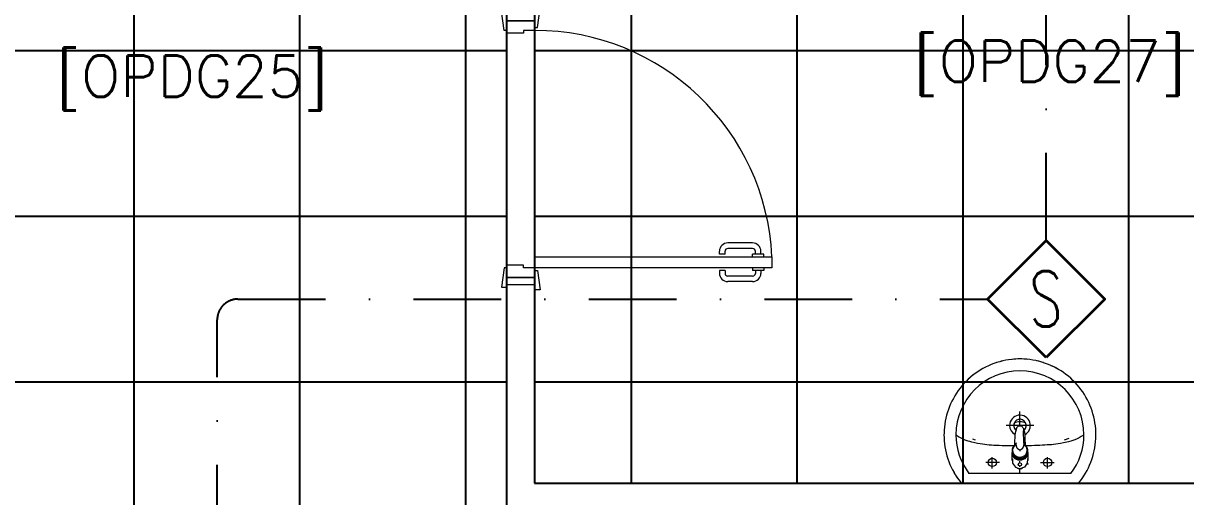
# Model space of a CAD drawing. Header units: inches. Extents: x -246178 to 57169, y -29325 to 19878.
# Drawn here: x 29599 to 33806, y -7017 to -5301 of the extents above; entities that cross this region are included whole.
import ezdxf
from ezdxf.enums import TextEntityAlignment as Align

# ---------------------------------------------------------------- set-up
doc = ezdxf.new("R2010")
doc.units = ezdxf.units.IN
doc.header["$LTSCALE"] = 25
doc.header["$MEASUREMENT"] = 0
doc.linetypes.add('DASHDOT', pattern=[25.4, 12.7, -6.35, 0, -6.35])
doc.layers.get('0').update_dxf_attribs({"color": 8})
for name, color, linetype, lineweight in [('00-Ground Floor$0$72_EGR_BASE_TEXT', 252, 'Continuous', 5), ('00-Ground Floor$0$LOADING', 253, 'Continuous', 5), ('00-Ground Floor$0$P-SANR-FIXT', 6, 'Continuous', 18), ('00-Ground Floor$0$P-SANR-FIXT-1', 6, 'Continuous', 13), ('00-Ground Floor$0$Walls', 251, 'Continuous', 5), ('00-Ground Floor$0$Wooden Joinery', 251, 'Continuous', 5), ('E-LITE-CLNG-CNDT', 6, 'DASHDOT', 35), ('F-ALRM-CLNG @ 100', 33, 'Continuous', 35), ('F-ALRM-CLNG-CNDT', 51, 'DASHDOT', 25)]:
    doc.layers.add(name, color=color, linetype=linetype, lineweight=lineweight)
doc.layers.add('00-Ground Floor$0$False Ceiling', color=251, linetype='Continuous')
doc.styles.add('00-Ground Floor$0$SIMPLEX', font='SIMPLEX.shx', dxfattribs={"height": 150})
doc.styles.add('DC_Simplex', font='SIMPLEX.shx', dxfattribs={"width": 0.7})

# ---------------------------------------------------------------- blocks, each defined once
blk = doc.blocks.new('00-Ground Floor$0$A$C72370EFE')
at = {"layer": '00-Ground Floor$0$Wooden Joinery'}
for p, q in [((-0.01, -0.04), (-0.02, -0.04)), ((-0.01, -0.03), (-0.01, -0.07)), ((0, -0.03), (-0.01, -0.03)), ((0.04, -0.03), (0.05, -0.03)), ((0.05, -0.03), (0.05, -0.07)), ((0.05, -0.04), (0.06, -0.04)), ((-0.05, -0.07), (-0.05, -0.16)), ((-0.03, -0.07), (-0.03, -0.16)), ((-0.01, -0.06), (-0.02, -0.06)), ((0, -0.07), (-0.01, -0.07)), ((0.04, -0.07), (0.05, -0.07)), ((0.05, -0.06), (0.06, -0.06)), ((0.07, -0.07), (0.07, -0.16)), ((0.09, -0.07), (0.09, -0.16)), ((-0.01, -0.17), (-0.02, -0.17)), ((-0.01, -0.19), (-0.02, -0.19)), ((-0.01, -0.17), (-0.01, -0.19)), ((0.05, -0.17), (0.06, -0.17)), ((0.05, -0.17), (0.05, -0.19)), ((0.05, -0.19), (0.06, -0.19))]:
    blk.add_line(p, q, dxfattribs=at)
for centre, radius, start, end in [((-0.02, -0.07), 0.03, 90, 180), ((0.06, -0.07), 0.03, 0, 90), ((-0.02, -0.07), 0.01, 90, 180), ((0.06, -0.07), 0.01, 0, 90), ((-0.02, -0.16), 0.03, 180, 270), ((-0.02, -0.16), 0.01, 180, 270), ((0.06, -0.16), 0.01, 270, 0), ((0.06, -0.16), 0.03, 270, 0)]:
    blk.add_arc(centre, radius, start, end, dxfattribs=at)
blk = doc.blocks.new('00-Ground Floor$0$A$C5DAD61B4')
at = {"layer": '00-Ground Floor$0$Wooden Joinery'}
for points in [[(80, 959.1), (80, 969.1), (10, 979.1), (10, 959.1)], [(940, 959.1), (940, 969.1), (1010, 979.1), (1010, 959.1)], [(70, 859.1), (70, 849.1), (0, 839.1), (0, 859.1)], [(120, 859.1), (120, 0), (80, 0), (80, 859.1)], [(950, 859.1), (950, 849.1), (1020, 839.1), (1020, 859.1)]]:
    blk.add_lwpolyline(points, close=True, dxfattribs=at)
for points in [[(45, 859.1), (45, 959.1), (20, 959.1), (20, 859.1), (45, 859.1)], [(45, 859.1), (80, 859.1), (80, 899.1), (90, 899.1), (90, 959.1), (45, 959.1), (45, 859.1)], [(975, 859.1), (940, 859.1), (940, 899.1), (930, 899.1), (930, 959.1), (975, 959.1), (975, 859.1)], [(975, 859.1), (975, 959.1), (1000, 959.1), (1000, 859.1), (975, 859.1)]]:
    blk.add_lwpolyline(points, dxfattribs=at)
blk.add_arc((80, 859.1), 860, 272.666, 0, dxfattribs=at)
at = {"layer": '00-Ground Floor$0$Wooden Joinery', "xscale": 999.9999999998854, "yscale": 999.9999999998854, "zscale": 999.9999999998854, "rotation": 180}
blk.add_blockref('00-Ground Floor$0$A$C72370EFE', (120, 0), dxfattribs=at)
blk = doc.blocks.new('00-Ground Floor$0$FP_138-161_A_00_GFL_-0_080_Einreichung_Grundrisse_100')
at = {"layer": '00-Ground Floor$0$P-SANR-FIXT'}
blk.add_line((-0.0044, -0.0019), (-0.0045, -0.0021), dxfattribs=at)
at = {"layer": '00-Ground Floor$0$P-SANR-FIXT', "flags": 128}
blk.add_lwpolyline([(-0.0057, -0.0037), (-0.0058, -0.0039), (-0.006, -0.004)], dxfattribs=at)
blk = doc.blocks.new('00-Ground Floor$0$FP_139-161_A_00_GFL_-0_080_Einreichung_Grundrisse_100')
at = {"layer": '00-Ground Floor$0$P-SANR-FIXT'}
blk.add_line((0.0045, -0.0022), (0.0044, -0.002), dxfattribs=at)
at = {"layer": '00-Ground Floor$0$P-SANR-FIXT', "flags": 128}
blk.add_lwpolyline([(0.006, -0.004), (0.0059, -0.0039), (0.0057, -0.0038)], dxfattribs=at)
blk = doc.blocks.new('00-Ground Floor$0$IS_Ceraplus_B8204_BIM_BG _1_ - B8204AA - CERAPLUS single lever basin mixer with pop-up waste-V137-161_A_00_GFL_-0_080_Einreichung_Grundrisse_100')
at = {"layer": '00-Ground Floor$0$P-SANR-FIXT-1'}
h = blk.add_hatch(dxfattribs=at)
h.set_pattern_fill('FP_26', color=256, style=0, pattern_type=2)
h.set_pattern_definition([(225, (0.009, 0), (0.010607, -0.010607), []), (315, (0.009, 0), (0.010607, 0.010607), [])])
h.paths.add_polyline_path([(0.0056, -0.002), (0.0058, -0.0024), (0.0058, -0.0021)])
h.paths.add_polyline_path([(0.007, -0.0039), (0.0088, -0.0045), (0.0084, -0.0043)])
at = {"layer": '00-Ground Floor$0$LOADING'}
for p, q in [((-0.028, 0), (-0.028, -0.0281)), ((-0.0274, -0.0337), (-0.0271, -0.0392)), ((-0.0262, -0.0282), (-0.0263, -0.0287)), ((0.0263, -0.0287), (0.0262, -0.0282)), ((0.0262, -0.0293), (0.0263, -0.0287)), ((0.0271, -0.0392), (0.0274, -0.0337)), ((0.028, -0.0281), (0.028, 0)), ((-0.0137, -0.0512), (-0.0129, -0.0517)), ((0.0124, -0.052), (0.0133, -0.0515)), ((0.014, -0.0647), (0.0133, -0.1077)), ((0.0185, -0.0618), (0.019, -0.0539)), ((0.019, -0.0539), (0.0188, -0.0561))]:
    blk.add_line(p, q, dxfattribs=at)
at = {"layer": '00-Ground Floor$0$LOADING', "flags": 128}
for points in [[(-0.0272, -0.0069), (-0.0266, 0.009), (-0.0165, 0.0236), (0, 0.0291)], [(0.0272, -0.0069), (0.0266, 0.009), (0.0165, 0.0236), (0, 0.0291)], [(-0.0271, -0.0393), (-0.027, -0.0403), (-0.0269, -0.0414), (-0.0267, -0.0424), (-0.0265, -0.0434), (-0.0262, -0.0444), (-0.0259, -0.0454), (-0.0255, -0.0464), (-0.0252, -0.0474), (-0.0247, -0.0484), (-0.0243, -0.0493), (-0.0238, -0.0502), (-0.0232, -0.0511), (-0.0226, -0.052), (-0.022, -0.0529), (-0.0214, -0.0537), (-0.0207, -0.0545), (-0.0199, -0.0553), (-0.0192, -0.0561), (-0.0184, -0.0568), (-0.0176, -0.0575), (-0.0173, -0.0577)], [(-0.0176, -0.0568), (-0.0224, -0.0513), (-0.0254, -0.0448), (-0.0264, -0.0376), (-0.0253, -0.0305), (-0.0222, -0.024), (-0.0172, -0.0186), (-0.0109, -0.0147), (-0.0037, -0.0127), (0.0037, -0.0127), (0.0109, -0.0147), (0.0172, -0.0186), (0.0222, -0.024), (0.0253, -0.0305), (0.0264, -0.0376), (0.0254, -0.0448), (0.0224, -0.0513), (0.0176, -0.0568)], [(0.0173, -0.0577), (0.0181, -0.057), (0.0189, -0.0563), (0.0197, -0.0556), (0.0204, -0.0548), (0.0211, -0.054), (0.0218, -0.0532), (0.0224, -0.0523), (0.023, -0.0514), (0.0236, -0.0505), (0.0241, -0.0496), (0.0246, -0.0487), (0.025, -0.0477), (0.0254, -0.0467), (0.0258, -0.0458), (0.0261, -0.0448), (0.0264, -0.0437), (0.0266, -0.0427), (0.0268, -0.0417), (0.027, -0.0407), (0.0271, -0.0396), (0.0271, -0.0393)], [(-0.019, -0.0539), (-0.0185, -0.0615), (-0.0185, -0.0618)], [(-0.0181, -0.0728), (-0.0177, -0.083), (-0.0172, -0.0938)], [(-0.0162, -0.0579), (-0.0156, -0.058), (-0.0151, -0.0581), (-0.0146, -0.0583), (-0.0142, -0.0586), (-0.0139, -0.0588), (-0.0138, -0.0591)], [(-0.0138, -0.0591), (-0.0139, -0.0612), (-0.014, -0.0633)], [(0.0138, -0.0591), (0.0139, -0.0588), (0.0142, -0.0586), (0.0146, -0.0583), (0.0151, -0.0581), (0.0156, -0.058), (0.0162, -0.0579)], [(0.014, -0.0633), (0.0139, -0.0612), (0.0138, -0.0591)], [(0.0171, -0.0578), (0.0174, -0.0575), (0.0176, -0.0568)], [(0.0172, -0.0938), (0.0177, -0.083), (0.0181, -0.0728)], [(0.0184, -0.0651), (0.0184, -0.0652), (0.0184, -0.0652), (0.0184, -0.0652), (0.0184, -0.0654), (0.0184, -0.0655)], [(-0.0129, -0.1142), (-0.0124, -0.1161), (-0.0118, -0.1179), (-0.0109, -0.1197), (-0.0098, -0.1214), (-0.0084, -0.123), (-0.0067, -0.1244), (-0.0047, -0.1255), (-0.0025, -0.1263), (0, -0.1266)], [(0, -0.1266), (0.0025, -0.1263), (0.0047, -0.1255), (0.0067, -0.1244), (0.0084, -0.123), (0.0098, -0.1214), (0.0109, -0.1197), (0.0118, -0.1179), (0.0124, -0.1161), (0.0129, -0.1142)]]:
    blk.add_lwpolyline(points, dxfattribs=at)
at = {"layer": '00-Ground Floor$0$LOADING'}
for centre, radius, start, end in [((0, 0.0135), 0.00603, 0, 180), ((0, 0.0135), 0.00603, 180, 0), ((-0.009, 0), 0.005, 300, 315), ((0.009, 0), 0.005, 225, 240)]:
    blk.add_arc(centre, radius, start, end, dxfattribs=at)
for centre, major_axis, start_param, end_param in [((0, -0.0281), (-0.028, 0), 4.712389, 6.47291), ((0, -0.0321), (0.0275, 0), 3.141823, 3.202701), ((0, -0.0321), (0.0275, 0), 3.239313, 3.439417), ((0, -0.0281), (0.028, 0), 3.371221, 3.483334), ((0, -0.0287), (0.0267, 0), 1.570796, 3.036556), ((0, -0.0287), (0.0263, 0), 2.625648, 2.791756), ((0, -0.0287), (-0.0263, 0), 4.712389, 5.759587), ((0, -0.0281), (0.028, 0), 6.093357, 7.853982), ((0, -0.0287), (0.0267, 0), 0.105099, 1.570796), ((0, -0.0287), (0.0262, 0), 0.523599, 1.570796), ((0, -0.0287), (0.0262, 0), 0.349919, 0.515945), ((0, -0.0287), (0.0267, 0), 6.059374, 6.108652), ((0, -0.0321), (0.0275, 0), 5.985527, 6.185455), ((0, -0.0281), (0.028, 0), 5.94107, 6.05344), ((0, -0.0321), (0.0275, 0), 6.222066, 6.282955), ((0, -0.0312), (0.0248, 0), 4.111947, 4.191073), ((0, -0.0281), (0.028, 0), 4.202431, 4.259552), ((0, -0.0287), (0.0263, 0), 4.169225, 4.2325), ((0, -0.0281), (0.028, 0), 5.172057, 5.222265)]:
    blk.add_ellipse(centre, major_axis=major_axis, ratio=0.961262, start_param=start_param, end_param=end_param, dxfattribs=at)
for points, knots in [([(-0.0215, -0.0162), (-0.0216, -0.0163), (-0.0219, -0.0167), (-0.0227, -0.0177), (-0.0238, -0.0192), (-0.0249, -0.0211), (-0.0258, -0.0231), (-0.0266, -0.0253), (-0.0273, -0.0282), (-0.0275, -0.0305), (-0.0275, -0.0321)], [0.7859035, 0.7859035, 0.7859035, 0.7859035, 0.7916667, 0.8055556, 0.8333333, 0.8611111, 0.8888889, 0.9166667, 0.9444444, 1, 1, 1, 1]), ([(0.021, -0.0157), (0.0208, -0.0154), (0.0203, -0.0149), (0.0192, -0.0139), (0.0177, -0.0127), (0.0161, -0.0117), (0.0148, -0.0109), (0.0138, -0.0104), (0.0127, -0.0099), (0.0113, -0.0093), (0.0087, -0.0084), (0.0048, -0.0075), (0, -0.0071), (-0.0048, -0.0075), (-0.0087, -0.0084), (-0.0113, -0.0093), (-0.0127, -0.0099), (-0.0138, -0.0104), (-0.0148, -0.0109), (-0.0161, -0.0117), (-0.0177, -0.0127), (-0.0191, -0.0139), (-0.0202, -0.0149), (-0.0208, -0.0154), (-0.021, -0.0157)], [0.2222222, 0.2222222, 0.2222222, 0.2222222, 0.2361111, 0.25, 0.2777778, 0.3055556, 0.3194444, 0.3333333, 0.3472222, 0.3611111, 0.3888889, 0.4444444, 0.5, 0.5555556, 0.6111111, 0.6388889, 0.6527778, 0.6666667, 0.6805556, 0.6944444, 0.7222222, 0.75, 0.7638889, 0.7777778, 0.7777778, 0.7777778, 0.7777778]), ([(0, -0.0378), (-0.0005, -0.038), (-0.0012, -0.0384), (-0.0021, -0.0389), (-0.0028, -0.0393), (-0.0035, -0.0397), (-0.0042, -0.04), (-0.0049, -0.0405), (-0.0055, -0.0409), (-0.0061, -0.0414), (-0.0067, -0.0419), (-0.0072, -0.0424), (-0.0078, -0.0429), (-0.0083, -0.0435), (-0.0088, -0.0441), (-0.0092, -0.0446), (-0.0096, -0.0452), (-0.01, -0.0459), (-0.0103, -0.0466), (-0.0105, -0.0472), (-0.0107, -0.0477), (-0.0108, -0.0481), (-0.0109, -0.0484), (-0.0111, -0.0489), (-0.0114, -0.0497), (-0.0118, -0.0509), (-0.0122, -0.0521), (-0.0124, -0.053), (-0.0126, -0.0537), (-0.0128, -0.0544), (-0.0129, -0.0552), (-0.0131, -0.0559), (-0.0132, -0.0566), (-0.0134, -0.0572), (-0.0136, -0.0581), (-0.0137, -0.0587), (-0.0138, -0.0591)], [0, 0, 0, 0, 0.055556, 0.083333, 0.111111, 0.138889, 0.166667, 0.194444, 0.222222, 0.25, 0.277778, 0.305556, 0.333333, 0.361111, 0.388889, 0.416667, 0.444444, 0.472222, 0.5, 0.527778, 0.541667, 0.555556, 0.569444, 0.583333, 0.611111, 0.666667, 0.722222, 0.75, 0.777778, 0.805556, 0.833333, 0.861111, 0.888889, 0.916667, 0.944444, 1, 1, 1, 1]), ([(0, -0.0357), (-0.0006, -0.0357), (-0.0013, -0.0357), (-0.002, -0.0357), (-0.0022, -0.0357)], [0, 0, 0, 0, 0.1, 0.1298359, 0.1298359, 0.1298359, 0.1298359]), ([(0.0022, -0.0357), (0.002, -0.0357), (0.0013, -0.0357), (0.0006, -0.0357), (0, -0.0357)], [0.8701578, 0.8701578, 0.8701578, 0.8701578, 0.9, 1, 1, 1, 1]), ([(0.0138, -0.0591), (0.0137, -0.0587), (0.0136, -0.0581), (0.0134, -0.0572), (0.0132, -0.0566), (0.0131, -0.0559), (0.0129, -0.0552), (0.0128, -0.0544), (0.0126, -0.0537), (0.0124, -0.053), (0.0122, -0.0521), (0.0118, -0.0509), (0.0114, -0.0497), (0.0111, -0.0489), (0.0109, -0.0484), (0.0108, -0.0481), (0.0107, -0.0477), (0.0105, -0.0472), (0.0103, -0.0466), (0.01, -0.0459), (0.0096, -0.0452), (0.0092, -0.0446), (0.0088, -0.0441), (0.0083, -0.0435), (0.0078, -0.0429), (0.0072, -0.0424), (0.0067, -0.0419), (0.0061, -0.0414), (0.0055, -0.0409), (0.0049, -0.0405), (0.0042, -0.04), (0.0035, -0.0397), (0.0028, -0.0393), (0.0021, -0.0389), (0.0012, -0.0384), (0.0005, -0.038), (0, -0.0378)], [0, 0, 0, 0, 0.055556, 0.083333, 0.111111, 0.138889, 0.166667, 0.194444, 0.222222, 0.25, 0.277778, 0.333333, 0.388889, 0.416667, 0.430556, 0.444444, 0.458333, 0.472222, 0.5, 0.527778, 0.555556, 0.583333, 0.611111, 0.638889, 0.666667, 0.694444, 0.722222, 0.75, 0.777778, 0.805556, 0.833333, 0.861111, 0.888889, 0.916667, 0.944444, 1, 1, 1, 1]), ([(0.0275, -0.0321), (0.0275, -0.0305), (0.0273, -0.0282), (0.0266, -0.0253), (0.0258, -0.0231), (0.0249, -0.0211), (0.0238, -0.0192), (0.0227, -0.0177), (0.0219, -0.0167), (0.0216, -0.0163), (0.0215, -0.0162)], [0, 0, 0, 0, 0.0555556, 0.0833333, 0.1111111, 0.1388889, 0.1666667, 0.1944444, 0.2083333, 0.2142181, 0.2142181, 0.2142181, 0.2142181]), ([(-0.0188, -0.0538), (-0.0188, -0.0547), (-0.0186, -0.0582), (-0.0185, -0.0619), (-0.0184, -0.0646)], [0.6724021, 0.6724021, 0.6724021, 0.6724021, 0.75, 1, 1, 1, 1]), ([(-0.0162, -0.0579), (-0.0162, -0.0578), (-0.0163, -0.0578), (-0.0165, -0.0577), (-0.0166, -0.0575), (-0.0167, -0.0574), (-0.0169, -0.0573), (-0.017, -0.0572), (-0.0172, -0.0571), (-0.0173, -0.057), (-0.0175, -0.0569), (-0.0176, -0.0568)], [0, 0, 0, 0, 0.1, 0.2, 0.3, 0.4, 0.5, 0.6, 0.7, 0.8, 1, 1, 1, 1]), ([(-0.0148, -0.0587), (-0.015, -0.0586), (-0.0159, -0.0583), (-0.0167, -0.058), (-0.0172, -0.0578)], [0.8, 0.8, 0.8, 0.8, 0.85, 1, 1, 1, 1]), ([(0.0141, -0.0613), (0.0141, -0.0611), (0.0143, -0.0608), (0.0145, -0.0604), (0.0148, -0.06), (0.0151, -0.0596), (0.0153, -0.0594), (0.0155, -0.0592), (0.0156, -0.059), (0.0158, -0.0588), (0.016, -0.0587), (0.0163, -0.0585), (0.0165, -0.0583), (0.0166, -0.0582)], [0.3333333, 0.3333333, 0.3333333, 0.3333333, 0.4166667, 0.5, 0.5833333, 0.6666667, 0.7083333, 0.75, 0.7916667, 0.8333333, 0.875, 0.9166667, 1, 1, 1, 1]), ([(0.0176, -0.0568), (0.0175, -0.0569), (0.0173, -0.057), (0.0172, -0.0571), (0.017, -0.0572), (0.0169, -0.0573), (0.0167, -0.0574), (0.0166, -0.0575), (0.0165, -0.0577), (0.0163, -0.0578), (0.0162, -0.0578), (0.0162, -0.0579)], [0, 0, 0, 0, 0.2, 0.3, 0.4, 0.5, 0.6, 0.7, 0.8, 0.9, 1, 1, 1, 1]), ([(0.0184, -0.0646), (0.0185, -0.0619), (0.0186, -0.0582), (0.0188, -0.0547), (0.0188, -0.0538)], [0, 0, 0, 0, 0.25, 0.3275586, 0.3275586, 0.3275586, 0.3275586]), ([(-0.0131, -0.1116), (-0.0132, -0.1115), (-0.0135, -0.1109), (-0.0141, -0.1099), (-0.0147, -0.1086), (-0.0153, -0.1072), (-0.0159, -0.1053), (-0.0167, -0.1021), (-0.0171, -0.0992), (-0.0171, -0.0973)], [0.4856715, 0.4856715, 0.4856715, 0.4856715, 0.5, 0.55, 0.6, 0.65, 0.7, 0.8, 1, 1, 1, 1]), ([(-0.0132, -0.1091), (-0.0132, -0.1096), (-0.0132, -0.1103), (-0.0132, -0.1111), (-0.0132, -0.1115), (-0.0132, -0.1118), (-0.0131, -0.1122), (-0.0131, -0.1125), (-0.0131, -0.1128), (-0.0131, -0.1131), (-0.013, -0.1134), (-0.013, -0.1138), (-0.0129, -0.1141), (-0.0129, -0.1142)], [0.2, 0.2, 0.2, 0.2, 0.4, 0.5, 0.55, 0.6, 0.65, 0.7, 0.75, 0.8, 0.85, 0.9, 1, 1, 1, 1]), ([(0.0129, -0.1142), (0.0129, -0.1141), (0.013, -0.1138), (0.013, -0.1134), (0.0131, -0.1131), (0.0131, -0.1128), (0.0131, -0.1125), (0.0131, -0.1122), (0.0132, -0.1118), (0.0132, -0.1115), (0.0132, -0.1111), (0.0132, -0.1103), (0.0132, -0.1096), (0.0132, -0.1091)], [0, 0, 0, 0, 0.1, 0.15, 0.2, 0.25, 0.3, 0.35, 0.4, 0.45, 0.5, 0.6, 0.8, 0.8, 0.8, 0.8]), ([(0.0131, -0.1116), (0.0133, -0.1113), (0.0137, -0.1106), (0.0142, -0.1096), (0.0147, -0.1084), (0.0153, -0.1072), (0.0159, -0.1053), (0.0167, -0.1021), (0.0171, -0.0992), (0.0171, -0.0973)], [-0.5143371, -0.5143371, -0.5143371, -0.5143371, -0.475, -0.4375, -0.4, -0.35, -0.3, -0.2, 0, 0, 0, 0])]:
    blk.add_open_spline(points, degree=3, knots=knots, dxfattribs=at)
for points in [[(-0.0184, -0.0646), (-0.0183, -0.0659), (-0.0182, -0.0684), (-0.0181, -0.0709), (-0.0181, -0.0721)], [(-0.0172, -0.0578), (-0.0171, -0.0578), (-0.0169, -0.058), (-0.0167, -0.0581), (-0.0166, -0.0582)], [(-0.0162, -0.0579), (-0.0162, -0.0579), (-0.0164, -0.0581), (-0.0165, -0.0582), (-0.0166, -0.0583), (-0.0166, -0.0582), (-0.0166, -0.0582)], [(-0.0166, -0.0582), (-0.0163, -0.0585), (-0.0156, -0.059), (-0.0148, -0.0599), (-0.0142, -0.0609), (-0.0139, -0.0617), (-0.0138, -0.0621)], [(-0.014, -0.0633), (-0.014, -0.0633), (-0.014, -0.0633), (-0.014, -0.0633)], [(-0.014, -0.0646), (-0.014, -0.0644), (-0.014, -0.064), (-0.014, -0.0635), (-0.014, -0.0633)], [(0.014, -0.0633), (0.014, -0.0633), (0.014, -0.0633), (0.014, -0.0633)], [(0.014, -0.0633), (0.014, -0.0635), (0.014, -0.064), (0.014, -0.0644), (0.014, -0.0647)], [(0.0172, -0.0578), (0.0168, -0.0579), (0.0158, -0.0583), (0.0147, -0.0587), (0.0141, -0.059)], [(0.0166, -0.0582), (0.0166, -0.0582), (0.0166, -0.0583), (0.0165, -0.0582), (0.0164, -0.0581), (0.0162, -0.0579), (0.0162, -0.0579)], [(0.0166, -0.0582), (0.0167, -0.0582), (0.0168, -0.0581), (0.0169, -0.058), (0.0169, -0.058)], [(0.0169, -0.058), (0.017, -0.0579), (0.0171, -0.0579), (0.0171, -0.0578)], [(0.0181, -0.0721), (0.0181, -0.0709), (0.0182, -0.0684), (0.0183, -0.0659), (0.0184, -0.0646)], [(-0.0172, -0.0938), (-0.0172, -0.0944), (-0.0172, -0.0956), (-0.0171, -0.0967), (-0.0171, -0.0973)], [(0.0171, -0.0973), (0.0171, -0.0967), (0.0172, -0.0956), (0.0172, -0.0944), (0.0172, -0.0938)]]:
    blk.add_open_spline(points, degree=3, dxfattribs=at)
for name in ['00-Ground Floor$0$FP_138-161_A_00_GFL_-0_080_Einreichung_Grundrisse_100', '00-Ground Floor$0$FP_139-161_A_00_GFL_-0_080_Einreichung_Grundrisse_100']:
    blk.add_blockref(name, (0, 0), dxfattribs=at)
blk = doc.blocks.new('00-Ground Floor$0$_100_WB_KER_REN_55x45x18 - _100_WB_KER_REN_55x45x18-V63-161_A_00_GFL_-0_080_Einreichung_Grundrisse_100')
at = {"layer": '00-Ground Floor$0$LOADING'}
for p, q in [((-0.2075, 0.225), (-0.2075, 0.2227)), ((0.2074, 0.225), (-0.2074, 0.225)), ((0.2075, 0.2227), (0.2075, 0.225)), ((-0.1855, 0.1899), (0.1855, 0.1899)), ((-0.1, 0.172), (-0.1, 0.1303)), ((0, 0.1899), (0, 0.1724)), ((0.1, 0.172), (0.1, 0.1303)), ((-0.0744, 0.15), (-0.1234, 0.15)), ((-0.0259, 0.155), (-0.0315, 0.155)), ((0, 0.1656), (0, 0.1628)), ((0, 0.1509), (0, 0.1454)), ((0, 0.1422), (0, 0.1399)), ((0.026, 0.155), (0.0248, 0.155)), ((0.0744, 0.15), (0.1234, 0.15)), ((-0.1763, 0.0637), (-0.1598, 0.0692)), ((0.1605, 0.0691), (0.1707, 0.0656)), ((-0.05, 0.0161), (0.05, 0.0161)), ((0, 0.0168), (0, -0.0348))]:
    blk.add_line(p, q, dxfattribs=at)
at = {"layer": '00-Ground Floor$0$LOADING', "flags": 128}
for points in [[(-0.2121, 0.225), (-0.219, 0.2164), (-0.2254, 0.2075), (-0.2316, 0.1983), (-0.2373, 0.189), (-0.2427, 0.1794), (-0.2476, 0.1696), (-0.2522, 0.1596), (-0.2564, 0.1494), (-0.2602, 0.1391), (-0.2635, 0.1286), (-0.2665, 0.118), (-0.269, 0.1073), (-0.271, 0.0965), (-0.2727, 0.0856), (-0.2739, 0.0747), (-0.2747, 0.0637), (-0.275, 0.0527), (-0.275, 0.05)], [(0.275, 0.05), (0.2748, 0.061), (0.2741, 0.072), (0.273, 0.0829), (0.2715, 0.0938), (0.2695, 0.1046), (0.2671, 0.1154), (0.2643, 0.126), (0.261, 0.1365), (0.2574, 0.1469), (0.2533, 0.1571), (0.2488, 0.1671), (0.2439, 0.177), (0.2387, 0.1866), (0.233, 0.1961), (0.227, 0.2053), (0.2206, 0.2142), (0.2138, 0.2229), (0.2121, 0.225)], [(-0.275, 0.05), (-0.2748, 0.039), (-0.2741, 0.028), (-0.273, 0.0171), (-0.2715, 0.0062), (-0.2695, -0.0046), (-0.2671, -0.0154), (-0.2643, -0.026), (-0.261, -0.0365), (-0.2574, -0.0469), (-0.2533, -0.0571), (-0.2488, -0.0671), (-0.2439, -0.077), (-0.2387, -0.0866), (-0.233, -0.0961), (-0.227, -0.1053), (-0.2206, -0.1142), (-0.2138, -0.1229), (-0.2067, -0.1313), (-0.1993, -0.1395), (-0.1916, -0.1473), (-0.1836, -0.1548), (-0.1752, -0.162), (-0.1666, -0.1688), (-0.1577, -0.1753), (-0.1486, -0.1814), (-0.1392, -0.1872), (-0.1296, -0.1925), (-0.1198, -0.1975), (-0.1098, -0.2021), (-0.0996, -0.2063), (-0.0893, -0.2101), (-0.0788, -0.2135), (-0.0682, -0.2164), (-0.0575, -0.2189), (-0.0467, -0.221), (-0.0359, -0.2227), (-0.0249, -0.2239), (-0.014, -0.2246), (-0.003, -0.225), (0.008, -0.2249), (0.019, -0.2243), (0.03, -0.2234), (0.0409, -0.2219), (0.0517, -0.2201), (0.0625, -0.2178), (0.0731, -0.2151), (0.0837, -0.212), (0.0941, -0.2084), (0.1043, -0.2044), (0.1144, -0.2001), (0.1243, -0.1953), (0.1341, -0.1901), (0.1436, -0.1846), (0.1528, -0.1786), (0.1618, -0.1723), (0.1706, -0.1657), (0.1791, -0.1587), (0.1873, -0.1514), (0.1952, -0.1437), (0.2028, -0.1358), (0.21, -0.1275), (0.217, -0.119), (0.2236, -0.1101), (0.2298, -0.1011), (0.2356, -0.0918), (0.2411, -0.0822), (0.2462, -0.0725), (0.2509, -0.0625), (0.2552, -0.0524), (0.2591, -0.0421), (0.2626, -0.0317), (0.2656, -0.0211), (0.2683, -0.0104), (0.2705, 0.0003), (0.2722, 0.0112), (0.2736, 0.0221), (0.2745, 0.0331), (0.2749, 0.0441), (0.275, 0.05)]]:
    blk.add_lwpolyline(points, dxfattribs=at)
at = {"layer": '00-Ground Floor$0$LOADING'}
for centre in [(-0.1, 0.15), (0.1, 0.15)]:
    blk.add_circle(centre, 0.015, dxfattribs=at)
for centre, radius, start, end in [((0, 0.05), 0.275, 140.4788, 141.2381), ((0, 0.05), 0.275, 38.7619, 39.5212), ((0, 0.05), 0.275, 145.9324, 150.3591), ((0, 0.05), 0.2315, 142.8209, 180), ((0, 0.155), 0.0175, 54.0899, 125.9101), ((0, 0.155), 0.0175, 68.869, 83.8798), ((0, 0.05), 0.2315, 0, 37.1791), ((0, 0.05), 0.275, 29.6409, 34.0676), ((0, 0.155), 0.0175, 251.9463, 258.2346), ((0, 0.05), 0.275, 180, 183.6225), ((0, 0.05), 0.2315, 180, 0), ((0, 0.0161), 0.0375, 117.1305, 0), ((0, 0.0161), 0.0375, 0, 61.4146), ((0, 0.0161), 0.0225, 129.5025, 0), ((0, 0.0161), 0.0225, 180, 193.3417), ((0, 0.0161), 0.0225, 197.0466, 201.508), ((0, 0.0161), 0.0225, 156.725, 162.0134), ((0, 0.05), 0.047, 243.4433, 296.5567), ((0, 0.0161), 0.0225, 138.0808, 143.3939), ((0, 0.0161), 0.0225, 0, 51.4286), ((0, 0.0161), 0.0225, 36.616, 41.9265), ((0, 0.0161), 0.0225, 17.9887, 23.276), ((0, 0.0161), 0.0225, 338.492, 342.9534), ((0, 0.0161), 0.0225, 346.6583, 0), ((0, 0.05), 0.275, 307.6689, 312), ((0, 0.05), 0.275, 240, 245.6589), ((0, 0.05), 0.275, 252, 257.5535), ((0, 0.05), 0.275, 264, 276), ((0, 0.05), 0.275, 282.9241, 288)]:
    blk.add_arc(centre, radius, start, end, dxfattribs=at)
for points, knots in [([(-0.2074, 0.225), (-0.2078, 0.225), (-0.2086, 0.225), (-0.2095, 0.225), (-0.2102, 0.225), (-0.2106, 0.225), (-0.2109, 0.225), (-0.2111, 0.225), (-0.2114, 0.225), (-0.2116, 0.225), (-0.2118, 0.225), (-0.2119, 0.225), (-0.2119, 0.225)], [-1, -1, -1, -1, -0.8333333, -0.6666667, -0.5833333, -0.5, -0.4583333, -0.4166667, -0.3333333, -0.2916667, -0.25, -0.1666667, -0.1666667, -0.1666667, -0.1666667]), ([(0.2119, 0.225), (0.2119, 0.225), (0.2118, 0.225), (0.2116, 0.225), (0.2114, 0.225), (0.2111, 0.225), (0.2109, 0.225), (0.2106, 0.225), (0.2102, 0.225), (0.2095, 0.225), (0.2086, 0.225), (0.2078, 0.225), (0.2074, 0.225)], [-0.8333333, -0.8333333, -0.8333333, -0.8333333, -0.75, -0.7083333, -0.6666667, -0.5833333, -0.5416667, -0.5, -0.4166667, -0.3333333, -0.1666667, 0, 0, 0, 0]), ([(-0.0037, 0.1721), (-0.0046, 0.1719), (-0.0064, 0.1714), (-0.0081, 0.1705), (-0.009, 0.17)], [0.5653198, 0.5653198, 0.5653198, 0.5653198, 0.6111111, 0.6666667, 0.6666667, 0.6666667, 0.6666667]), ([(0.009, 0.17), (0.0086, 0.1703), (0.0077, 0.1708), (0.0059, 0.1715), (0.0046, 0.1719), (0.0037, 0.1721)], [0.3333333, 0.3333333, 0.3333333, 0.3333333, 0.3611111, 0.3888889, 0.4346482, 0.4346482, 0.4346482, 0.4346482]), ([(-0.2294, 0.0509), (-0.2103, 0.066), (-0.1431, 0.0839), (-0.1084, 0.0863), (-0.0496, 0.0893), (-0.0206, 0.0899)], [0.0392191, 0.0392191, 0.0392191, 0.0392191, 0.1715289, 0.4228457, 0.6475389, 0.6475389, 0.6475389, 0.6475389]), ([(0.0209, 0.0903), (0.0512, 0.0901), (0.1113, 0.0879), (0.1514, 0.0828), (0.2115, 0.0665), (0.2292, 0.052)], [0.7533082, 0.7533082, 0.7533082, 0.7533082, 0.9865548, 1.235629, 1.3638988, 1.3638988, 1.3638988, 1.3638988]), ([(-0.0141, 0.0337), (-0.0162, 0.0319), (-0.0207, 0.0267), (-0.0225, 0.02), (-0.0225, 0.0161)], [0.7144203, 0.7144203, 0.7144203, 0.7144203, 0.8333333, 1, 1, 1, 1]), ([(0.0225, 0.0161), (0.0225, 0.0187), (0.0216, 0.0239), (0.0182, 0.0298), (0.0152, 0.0327), (0.0141, 0.0337)], [0, 0, 0, 0, 0.1111111, 0.2222222, 0.285568, 0.285568, 0.285568, 0.285568])]:
    blk.add_open_spline(points, degree=3, knots=knots, dxfattribs=at)
for points in [[(-0.2075, 0.2227), (-0.2075, 0.2231), (-0.2075, 0.2235), (-0.2075, 0.2239)], [(0.2075, 0.2239), (0.2075, 0.2235), (0.2075, 0.2231), (0.2075, 0.2227)], [(-0.1852, 0.1899), (-0.1853, 0.1899), (-0.1854, 0.1899), (-0.1855, 0.1899)], [(-0.0009, 0.1725), (-0.0013, 0.1725), (-0.0018, 0.1724), (-0.0022, 0.1724)], [(0.0022, 0.1724), (0.0018, 0.1724), (0.0013, 0.1725), (0.0009, 0.1725)], [(0.1855, 0.1899), (0.1854, 0.1899), (0.1853, 0.1899), (0.1852, 0.1899)], [(-0.0225, 0.0161), (-0.0225, 0.0147), (-0.0222, 0.012), (-0.0215, 0.0093), (-0.021, 0.008)], [(0.021, 0.008), (0.0215, 0.0093), (0.0222, 0.012), (0.0225, 0.0147), (0.0225, 0.0161)]]:
    blk.add_open_spline(points, degree=3, dxfattribs=at)
at = {"layer": '00-Ground Floor$0$LOADING', "xscale": -1, "rotation": 5.088887490341627e-12}
blk.add_blockref('00-Ground Floor$0$IS_Ceraplus_B8204_BIM_BG _1_ - B8204AA - CERAPLUS single lever basin mixer with pop-up waste-V137-161_A_00_GFL_-0_080_Einreichung_Grundrisse_100', (0, 0.1434), dxfattribs=at)
blk = doc.blocks.new('00-Ground Floor$0$A$Ce9e1c4c3')
at = {"layer": '00-Ground Floor$0$False Ceiling', "color": 254}
for p, q in [((-68550.5, -2847.4, 0), (-68550.5, -6967.4, 0)), ((-68650.5, -13467.4, 0), (-68650.5, -2875.8, 0)), ((-68550.5, -6967.4, 0), (-64050.5, -6967.4, 0))]:
    blk.add_line(p, q, dxfattribs=at)
at = {"layer": '00-Ground Floor$0$False Ceiling', "color": 254, "linetype": 'Continuous'}
for p, q in [((-68200, -6967.4), (-68200, -2847.4)), ((-67600, -6967.4), (-67600, -2847.4)), ((-67000, -6967.4), (-67000, -2847.4)), ((-66400, -6967.4), (-66400, -2847.4)), ((-70000, -13467.4), (-70000, -2875.8)), ((-69400, -13467.4), (-69400, -2875.8)), ((-68800, -13467.4), (-68800, -2875.8)), ((-76050.5, -5400), (-68650.5, -5400)), ((-68550.5, -5400), (-64050.5, -5400)), ((-76050.5, -6000), (-68650.5, -6000)), ((-68550.5, -6000), (-64050.5, -6000)), ((-70450.5, -6600), (-68650.5, -6600)), ((-68550.5, -6600), (-64050.5, -6600))]:
    blk.add_line(p, q, dxfattribs=at)
blk = doc.blocks.new('00-Ground Floor')
at = {"layer": '00-Ground Floor$0$Walls'}
for p, q in [((31349.5, -6247.4, 0), (31449.5, -6247.4, 0)), ((31349.5, -8867.4, 0), (31349.5, -6247.4, 0)), ((31449.5, -6967.4, 0), (31449.5, -6247.4, 0)), ((35949.5, -6967.4, 0), (31449.5, -6967.4, 0))]:
    blk.add_line(p, q, dxfattribs=at)
at = {"layer": '00-Ground Floor$0$False Ceiling', "color": 254}
blk.add_blockref('00-Ground Floor$0$A$Ce9e1c4c3', (100000, 0), dxfattribs=at)
at = {"layer": '00-Ground Floor$0$LOADING', "xscale": 1000, "yscale": 1000, "zscale": 1000, "rotation": 180}
blk.add_blockref('00-Ground Floor$0$_100_WB_KER_REN_55x45x18 - _100_WB_KER_REN_55x45x18-V63-161_A_00_GFL_-0_080_Einreichung_Grundrisse_100', (33206.1, -6742.4, 0), dxfattribs=at)
at = {"layer": '00-Ground Floor$0$Wooden Joinery', "rotation": 89.99999999999999}
blk.add_blockref('00-Ground Floor$0$A$C5DAD61B4', (32308.6, -6267.4, 0), dxfattribs=at)
at = {"layer": '00-Ground Floor$0$72_EGR_BASE_TEXT', "char_height": 150, "attachment_point": 2, "style": '00-Ground Floor$0$SIMPLEX'}
for s, insert in [('[OPDG27]', (33313.7, -5364.1, 0)), ('[OPDG25]', (30210.2, -5417.8, 0))]:
    blk.add_mtext(s, dxfattribs=dict(at, insert=insert))
blk = doc.blocks.new('A$C5CF53093')
blk.add_lwpolyline([(0, -212.1), (-212.1, 0), (0, 212.1), (212.1, 0)], close=True)
blk = doc.blocks.new('*U13')
at = {"xscale": 0.01, "yscale": 0.01, "zscale": 0.01}
blk.add_blockref('A$C5CF53093', (0.007, -0.007), dxfattribs=at)
at = {"color": 6, "style": 'DC_Simplex', "width": 0.7, "flags": 8}
blk.add_attdef('TYPE', text='', height=2, rotation=360, dxfattribs=at).set_placement((0, 0), align=Align.MIDDLE_CENTER)

msp = doc.modelspace()

# ---------------------------------------------------------------- linework, layer by layer
at = {"layer": 'F-ALRM-CLNG-CNDT'}
for points in [[(33300.7, -6088.6), (33300.7, -3975.7, -0.414214), (33375.7, -3900.7), (33688.6, -3900.7)], [(30300.7, -7853.4), (30300.7, -6375.7, -0.414214), (30375.7, -6300.7), (33088.6, -6300.7)]]:
    msp.add_lwpolyline(points, format="xyb", dxfattribs=at)

# ---------------------------------------------------------------- block references
at = {"layer": 'E-LITE-CLNG-CNDT'}
msp.add_blockref('00-Ground Floor', (0, 0), dxfattribs=at)
at = {"layer": 'F-ALRM-CLNG @ 100', "xscale": 100, "yscale": 100, "zscale": 100}
msp.add_blockref('*U13', (33300, -6300), dxfattribs=at).add_auto_attribs({'TYPE': 'S'})

doc.saveas('drawing.dxf')
